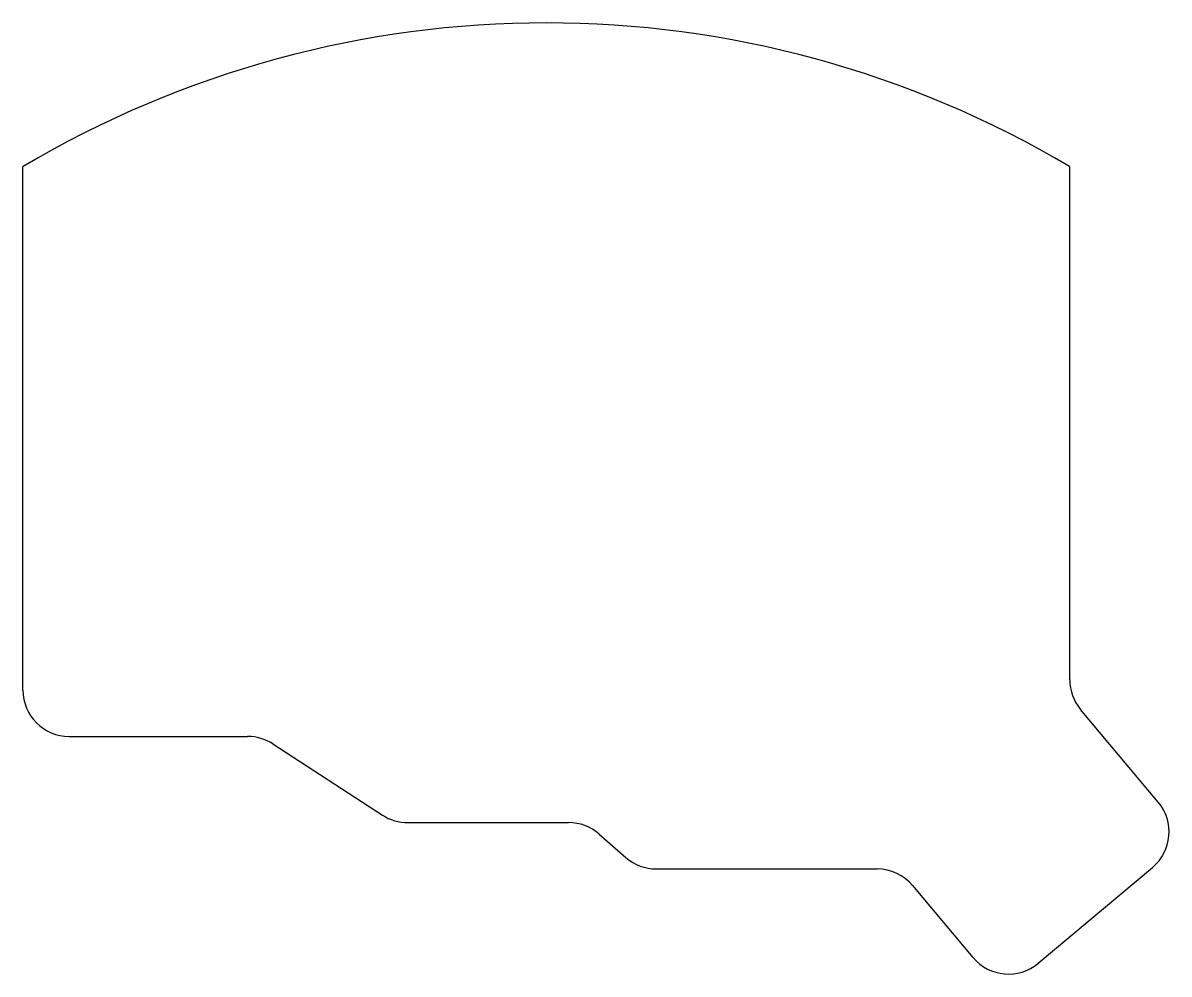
# Model space of a CAD drawing. Header units: millimetres. Extents: x -17 to 156, y -53 to 91.
import ezdxf

# ---------------------------------------------------------------- set-up
doc = ezdxf.new("R2010")
doc.units = ezdxf.units.MM

msp = doc.modelspace()

# ---------------------------------------------------------------- linework, layer by layer
for p, q in [((-16.97, 69), (-17, 69)), ((-17, -10), (-17, 69)), ((141, 69), (140.97, 69)), ((141, -8.43), (141, 69)), ((154.35, -26.9), (142.64, -12.93)), ((-10, -17), (16.92, -17)), ((20.74, -18.13), (37.26, -28.87)), ((41.08, -30), (65.37, -30)), ((69.98, -31.73), (74.02, -35.27)), ((78.63, -37), (111.92, -37)), ((136.25, -51.22), (153.49, -36.76)), ((117.28, -39.5), (126.39, -50.36))]:
    msp.add_line(p, q)
for centre, radius, start, end in [((62, -64), 154.68, 59.2986, 120.7014), ((148, -8.43), 7, 180, 220), ((-10, -10), 7, 180, 270), ((16.92, -24), 7, 56.9761, 90), ((148.99, -31.4), 7, 310, 40), ((41.08, -23), 7, 236.9761, 270), ((65.37, -37), 7, 48.8141, 90), ((78.63, -30), 7, 228.8141, 270), ((111.92, -44), 7, 40, 90), ((131.76, -45.86), 7, 220, 310)]:
    msp.add_arc(centre, radius, start, end)

doc.saveas('drawing.dxf')
